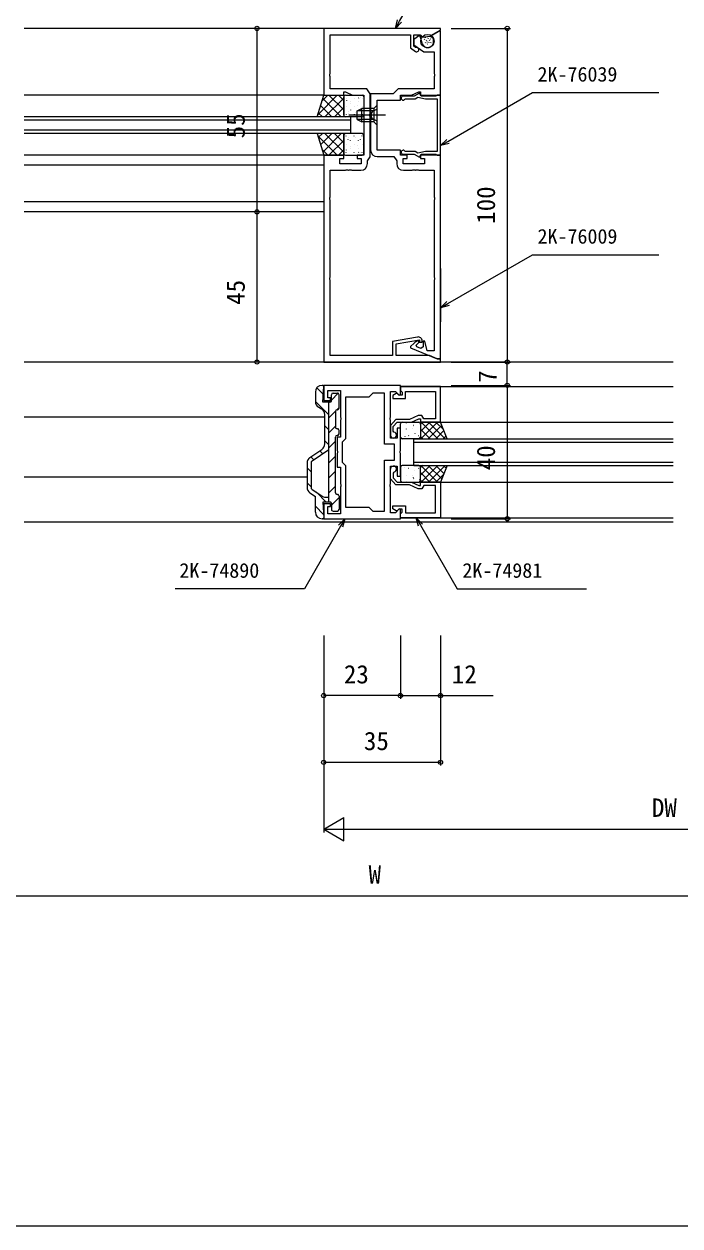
# Model space of a CAD drawing. Units: millimetres, scale not verified. Extents: x -437 to 438, y -681 to 679.
# Drawn here: x -106 to 90.6, y -681.2 to -320.9 of the extents above; entities that cross this region are included whole.
import ezdxf
from ezdxf.enums import TextEntityAlignment as Align

# ---------------------------------------------------------------- set-up
doc = ezdxf.new("R2010")
doc.units = ezdxf.units.MM
doc.header["$LTSCALE"] = 4
for name, color, linetype in [('0-2_YKK_11', 7, 'Continuous'), ('0-4_YKK_12', 2, 'Continuous'), ('0-5_YKK_13', 4, 'Continuous'), ('0-7_YKK_D', 6, 'Continuous'), ('0-8_YKK_ZWAK', 7, 'Continuous')]:
    doc.layers.add(name, color=color, linetype=linetype)
doc.styles.add('ＭＳ ゴシック', font='')
doc.styles.get('ＭＳ ゴシック').set_extended_font_data('MS Gothic')

msp = doc.modelspace()

# ---------------------------------------------------------------- linework, layer by layer
at = {"layer": '0-2_YKK_11'}
for points in [[(11.517, -327.914), (11.283, -327.866), (10.8, -327.527), (10.8, -324.13), (12.751, -324.13), (13.3, -324.784), (15.7, -324.49), (18.8, -322.7), (18.8, -322.2), (-16.2, -322.2), (-16.2, -342.2), (-10.2, -342.2), (-10.2, -341.2), (-9.7, -341.2), (-7.555, -342.2), (-4.2, -342.2), (-4.2, -360.2), (-6.2, -360.2), (-6.2, -361.2), (-5, -361.2), (-5, -362.8), (-11.4, -362.8), (-11.4, -361.2), (-10.2, -361.2), (-10.2, -360.2), (-16.2, -360.2)], [(-3.07, -362.73), (-3.07, -361.872), (-2.27, -360.73), (-2.27, -348.658), (-2.39, -348.475), (-2.39, -347.925), (-2.27, -347.742), (-2.27, -341.77), (-3.32, -340.27), (-14.27, -340.27), (-14.27, -336.658), (-14.39, -336.475), (-14.39, -335.925), (-14.27, -335.742), (-14.27, -324.13), (9.8, -324.13), (9.8, -328.048), (11.277, -329.082)], [(13.31, -326.653), (12.653, -324.202), (10.8, -325.5), (10.8, -327.099), (13.8, -329.2), (16.87, -329.2), (16.87, -335.742), (16.99, -335.925), (16.99, -336.475), (16.87, -336.658), (16.87, -340.27), (6.1, -340.27), (4.6, -341.77), (-2.13, -341.77), (-2.13, -347.742), (-2.01, -347.925), (-2.01, -348.475), (-2.13, -348.658), (-2.13, -358.63)], [(18.8, -421.2), (18.8, -360.2), (12.8, -360.2), (12.8, -361.2), (14, -361.2), (14, -362.8), (7.6, -362.8), (7.6, -361.2), (8.8, -361.2), (8.8, -360.2), (6.8, -360.2), (6.8, -358.7), (-0.2, -358.7), (-0.2, -343.7), (6.8, -343.7), (6.8, -342.2), (10.155, -342.2), (12.3, -341.2), (12.8, -341.2), (12.8, -342.2), (18.8, -342.2), (18.8, -322.931), (18.6, -322.815), (15.851, -324.403), (15.851, -324.634), (16.491, -325.003), (16.69, -325.747)], [(18.8, -360.15), (18.8, -342.25), (17.8, -342.25), (17.627, -342.35), (17.367, -342.5), (13.05, -342.5), (12.525, -341.59), (10.949, -342.5), (7.6, -342.5)], [(8.099, -343.433), (8.348, -343.3), (11.163, -343.3), (11.981, -342.828), (14.333, -343.3), (17.8, -343.3), (17.8, -359.1), (14.333, -359.1), (11.981, -359.572), (11.163, -359.1), (8.348, -359.1), (8.099, -358.966)], [(-16.2, -360.2), (-16.2, -422.2), (18.8, -422.2), (18.8, -421.2), (17.8, -421.2), (15.498, -420.27), (5.5, -420.27), (5.5, -416.759), (12.5, -415.525), (12.5, -416.3), (13.3, -416.3), (13.3, -415.9)], [(7.6, -359.9), (10.949, -359.9), (12.525, -360.81), (13.05, -359.9), (17.367, -359.9), (17.627, -360.05), (17.8, -360.15), (18.8, -360.15)], [(-0.13, -360.63), (4.8, -360.63), (5.67, -361.872), (5.67, -362.73)], [(11.892, -414.718), (4.4, -416.039), (4.4, -420.27), (-14.27, -420.27), (-14.27, -397.658), (-14.39, -397.475), (-14.39, -396.925), (-14.27, -396.742), (-14.27, -373.658), (-14.39, -373.475), (-14.39, -372.925), (-14.27, -372.742), (-14.27, -364.73), (-9.658, -364.73), (-9.475, -364.61), (-8.925, -364.61), (-8.742, -364.73), (-8.658, -364.73), (-8.475, -364.61), (-7.925, -364.61), (-7.742, -364.73), (-5.07, -364.73)], [(7.67, -364.73), (10.342, -364.73), (10.525, -364.61), (11.075, -364.61), (11.258, -364.73), (11.342, -364.73), (11.525, -364.61), (12.075, -364.61), (12.258, -364.73), (16.87, -364.73), (16.87, -372.742), (16.99, -372.925), (16.99, -373.475), (16.87, -373.658), (16.87, -396.742), (16.99, -396.925), (16.99, -397.475), (16.87, -397.658), (16.87, -418.8), (14.85, -418.8), (14.1, -416), (13.6, -416), (13.6, -417.664), (12.895, -418.139), (11.664, -417.642), (11.557, -417.116), (12.376, -416.297), (12.145, -415.801), (11.441, -416.13)], [(10.872, -416.528), (9.8, -417.6), (9.8, -417.968), (17.8, -421.2), (18.8, -421.2)], [(6.8, -429.2), (-16.2, -429.2), (-16.2, -433.7), (-14.2, -433.7), (-14.2, -432.9), (-15, -432.9), (-15, -430.7), (-11.2, -430.7), (-11.2, -438.742), (-11.08, -438.925), (-11.08, -439.475), (-11.2, -439.658), (-11.2, -444.7), (-12.2, -444.7), (-12.2, -448.742), (-12.08, -448.925), (-12.08, -449.475), (-12.2, -449.658), (-12.2, -453.7), (-11.2, -453.7), (-11.2, -458.742), (-11.08, -458.925), (-11.08, -459.475), (-11.2, -459.658), (-11.2, -467.7), (-15, -467.7), (-15, -465.5), (-14.2, -465.5), (-14.2, -464.7), (-16.2, -464.7), (-16.2, -469.2), (6.8, -469.2), (6.8, -466.399), (6.43, -466.246), (5.276, -467.4), (3.8, -467.4), (3.8, -459.658), (3.68, -459.475), (3.68, -458.925), (3.8, -458.742)], [(3.8, -458.742), (3.8, -453.4), (5.8, -453.4), (5.8, -456.4), (6.8, -456.4), (6.8, -449.658), (6.68, -449.475), (6.68, -448.925), (6.8, -448.742), (6.8, -442), (5.8, -442), (5.8, -445), (3.8, -445), (3.8, -439.658), (3.68, -439.475), (3.68, -438.925), (3.8, -438.742), (3.8, -431), (5.276, -431), (6.43, -432.154), (6.8, -432), (6.8, -429.2)], [(18.8, -429.5), (6.8, -429.5), (6.8, -430.7), (7.1, -431), (7.3, -431.2), (7.3, -432.1), (6.35, -432.1), (5.85, -431.6), (5.539, -431.6), (4.5, -432.2), (4.5, -433.1), (8.3, -433.1), (8.3, -431), (17.3, -431), (17.3, -439.2), (13.8, -439.2), (13.223, -438.2), (12.078, -438.2), (9.505, -439.4), (5.45, -439.4), (3.8, -441.187), (3.8, -444.1)], [(4.85, -443.212), (4.6, -442.917), (4.6, -441.5), (5.8, -440.2), (10.155, -440.2), (12.3, -439.2), (12.8, -439.2), (12.8, -440.2), (18.8, -440.2), (18.8, -429.5)], [(18.8, -468.9), (6.8, -468.9), (6.8, -467.7), (7.1, -467.4), (7.3, -467.2), (7.3, -466.3), (6.35, -466.3), (5.85, -466.8), (5.539, -466.8), (4.5, -466.2), (4.5, -465.3), (8.3, -465.3), (8.3, -467.4), (17.3, -467.4), (17.3, -459.2), (13.8, -459.2), (13.223, -460.2), (12.078, -460.2), (9.505, -459), (5.45, -459), (3.8, -457.213), (3.8, -454.3)], [(4.85, -455.187), (4.6, -455.483), (4.6, -456.9), (5.8, -458.2), (10.155, -458.2), (12.3, -459.2), (12.8, -459.2), (12.8, -458.2), (18.8, -458.2), (18.8, -468.9)]]:
    msp.add_lwpolyline(points, dxfattribs=at)
msp.add_lwpolyline([(2, -446.8), (2, -431.5), (-1.5, -431.5), (-2.7, -432.7), (-9.7, -432.7), (-9.7, -445.2), (-10.7, -446.2), (-10.7, -452.2), (-9.7, -453.2), (-9.7, -465.7), (-2.7, -465.7), (-1.5, -466.9), (2, -466.9), (2, -451.6), (5, -451.6), (5, -446.8)], close=True, dxfattribs=at)
for centre, radius, start, end in [((15, -326.2), 1.75, 194.99998, 15), ((11.65, -328.55), 0.65, 234.99999, 101.82642), ((7.6, -343.1), 0.6, 90.00003, 326.25104), ((-0.13, -358.63), 2, 180.00001, 269.99999), ((7.6, -359.3), 0.6, 33.74896, 269.99997), ((-5.07, -362.73), 2, 270.00001, 359.99999), ((7.67, -362.73), 2, 180.00001, 269.99999), ((12.286, -417.942), 2, 115, 135.00001), ((12.1, -415.9), 1.2, 0.00002, 100), ((4.7, -444.1), 0.9, 180, 80.40594), ((4.7, -454.3), 0.9, 279.59406, 180)]:
    msp.add_arc(centre, radius, start, end, dxfattribs=at)
at = {"layer": '0-4_YKK_12'}
for p, q in [((-16.2, -322.2), (-105.95, -322.2)), ((-16.2, -342.2), (-105.95, -342.2)), ((-8.2, -348.7), (-105.95, -348.7)), ((-8.2, -348.7), (-8.2, -353.7)), ((-8.2, -349.7), (-105.95, -349.7)), ((-8.2, -352.7), (-105.95, -352.7)), ((-8.2, -353.7), (-105.95, -353.7)), ((-16.2, -360.2), (-105.95, -360.2)), ((-16.2, -363.2), (-105.95, -363.2)), ((-16.2, -374.2), (-105.95, -374.2)), ((-16.2, -377.2), (-105.95, -377.2)), ((88.55, -422.2), (-105.95, -422.2)), ((6.8, -429.5), (88.55, -429.5)), ((-15.92, -438.7), (-105.95, -438.7)), ((18.8, -440.2), (88.55, -440.2)), ((10.8, -453.204), (10.8, -445.204)), ((10.8, -445.204), (88.55, -445.204)), ((10.8, -446.204), (88.55, -446.204)), ((10.8, -452.204), (88.55, -452.204)), ((10.8, -453.204), (88.55, -453.204)), ((-21.22, -456.7), (-105.95, -456.7)), ((18.8, -458.2), (88.55, -458.2)), ((88.55, -470.2), (-105.95, -470.2)), ((6.8, -468.9), (88.55, -468.9))]:
    msp.add_line(p, q, dxfattribs=at)
at = {"layer": '0-5_YKK_13'}
for p, q in [((14.015, -325.547), (14.093, -325.363)), ((14.212, -326.555), (14.29, -326.371)), ((14.273, -325.057), (14.351, -324.873)), ((14.611, -325.85), (14.689, -325.666)), ((14.815, -326.311), (14.894, -326.127)), ((14.815, -326.961), (14.893, -326.777)), ((15.098, -325.232), (15.177, -325.048)), ((15.347, -326.412), (15.425, -326.228)), ((15.539, -325.844), (15.617, -325.659)), ((15.821, -325.414), (15.899, -325.23)), ((15.888, -326.492), (15.966, -326.308)), ((-12.148, -342.2), (-18.001, -348.053)), ((-14.976, -342.2), (-16.744, -343.967)), ((-10.2, -346.622), (-14.623, -342.2)), ((-10.2, -343.794), (-11.794, -342.2)), ((-9.7, -342.2), (-4.7, -342.2)), ((-7.225, -342.226), (-7.227, -342.233)), ((-13.779, -348.7), (-17.16, -345.319)), ((-10.951, -348.7), (-16.494, -343.156)), ((-10.2, -343.08), (-15.82, -348.7)), ((-10.2, -348.2), (-10.2, -342.7)), ((-10.105, -343.941), (-10.107, -343.949)), ((-9.495, -343.056), (-9.495, -343.096)), ((-9.495, -345.488), (-9.495, -345.528)), ((-9.325, -343.719), (-9.369, -343.786)), ((-8.203, -344.196), (-8.203, -344.236)), ((-8.109, -344.722), (-8.111, -344.73)), ((-7.103, -343.056), (-7.103, -343.096)), ((-7.103, -345.488), (-7.103, -345.528)), ((-6.019, -345.239), (-6.021, -345.246)), ((-5.811, -344.196), (-5.811, -344.236)), ((-5.722, -343.012), (-5.766, -343.079)), ((-5.228, -343.007), (-5.231, -343.014)), ((-4.711, -343.056), (-4.711, -343.096)), ((-4.711, -345.488), (-4.711, -345.528)), ((-4.2, -342.7), (-4.2, -348.2)), ((-16.608, -348.7), (-17.825, -347.482)), ((-10.2, -345.909), (-12.991, -348.7)), ((-4.7, -348.7), (-9.7, -348.7)), ((-9.495, -347.92), (-9.495, -347.96)), ((-8.899, -346.954), (-8.902, -346.962)), ((-8.734, -347.561), (-8.778, -347.628)), ((2.3, -348.2), (-8.7, -348.2)), ((-8.203, -346.628), (-8.203, -346.668)), ((-7.103, -347.92), (-7.103, -347.96)), ((-6.796, -347.433), (-6.799, -347.441)), ((-6.2, -346.9), (-4.8, -346.2)), ((-6.2, -349.5), (-6.2, -346.9)), ((-6.2, -349.5), (-4.8, -350.2)), ((-1.2, -346.854), (-6.109, -346.854)), ((-5.811, -346.628), (-5.811, -346.668)), ((-5.131, -346.854), (-5.175, -346.921)), ((-4.8, -348.214), (-4.802, -348.222)), ((-1.2, -346.2), (-4.8, -346.2)), ((-4.711, -347.92), (-4.711, -347.96)), ((-1.2, -349.546), (-6.109, -349.546)), ((-0.2, -351.2), (-1.2, -350.2)), ((-12.148, -360.2), (-18.001, -354.347)), ((-16.608, -353.7), (-17.825, -354.917)), ((-13.779, -353.7), (-17.16, -357.08)), ((-10.951, -353.7), (-16.494, -359.243)), ((-10.2, -359.319), (-15.82, -353.7)), ((-10.2, -355.777), (-14.623, -360.2)), ((-10.2, -356.491), (-12.991, -353.7)), ((-10.2, -354.2), (-10.2, -359.7)), ((-4.7, -353.7), (-9.7, -353.7)), ((-9.495, -354.479), (-9.495, -354.439)), ((-8.899, -355.445), (-8.902, -355.438)), ((-8.734, -354.838), (-8.778, -354.771)), ((-8.203, -355.771), (-8.203, -355.731)), ((-7.103, -354.479), (-7.103, -354.439)), ((-6.796, -354.966), (-6.799, -354.959)), ((-5.811, -355.771), (-5.811, -355.731)), ((-5.131, -355.546), (-5.175, -355.479)), ((-4.8, -354.186), (-4.802, -354.178)), ((-4.711, -354.479), (-4.711, -354.439)), ((-4.2, -359.7), (-4.2, -354.2)), ((-14.976, -360.2), (-16.744, -358.432)), ((-10.2, -358.606), (-11.794, -360.2)), ((-10.105, -358.458), (-10.107, -358.451)), ((-9.7, -360.2), (-4.7, -360.2)), ((-9.495, -356.911), (-9.495, -356.871)), ((-9.495, -359.343), (-9.495, -359.303)), ((-9.325, -358.68), (-9.369, -358.614)), ((-8.203, -358.203), (-8.203, -358.163)), ((-8.109, -357.678), (-8.111, -357.67)), ((-7.225, -360.174), (-7.227, -360.166)), ((-7.103, -356.911), (-7.103, -356.871)), ((-7.103, -359.343), (-7.103, -359.303)), ((-6.019, -357.161), (-6.021, -357.153)), ((-5.811, -358.203), (-5.811, -358.163)), ((-5.722, -359.388), (-5.766, -359.321)), ((-5.228, -359.393), (-5.231, -359.385)), ((-4.711, -356.911), (-4.711, -356.871)), ((-4.711, -359.343), (-4.711, -359.303)), ((18.8, -394.2), (18.8, -410.2)), ((-18.7, -431.2), (-18.7, -434.042)), ((-16.351, -431.869), (-18.265, -429.955)), ((-16.5, -429.2), (-16.7, -429.2)), ((-11.825, -431.583), (-13.9, -433.658)), ((-13.9, -433.9), (-13.9, -432)), ((-13.4, -431.5), (-12.1, -431.5)), ((-11.6, -436), (-11.6, -432)), ((-14.7, -438.01), (-18.7, -434.01)), ((-17.692, -435.779), (-16.908, -436.227)), ((-14.7, -464.2), (-14.7, -434.2)), ((-14.442, -434.2), (-14.7, -434.458)), ((-11.6, -435.848), (-12.255, -436.503)), ((-15.9, -446.744), (-15.9, -437.964)), ((-12.697, -436.945), (-14.7, -438.948)), ((-12.7, -437), (-12.7, -441.7)), ((-12.2, -436.5), (-12.1, -436.5)), ((-14.7, -442.5), (-15.9, -441.3)), ((-12.7, -441.438), (-14.7, -443.438)), ((-12.2, -442.2), (-12.1, -442.2)), ((-11.6, -443.7), (-11.6, -442.7)), ((6.8, -444.7), (6.8, -440.7)), ((7.3, -440.2), (12.3, -440.2)), ((8.081, -440.2), (8.074, -440.213)), ((8.53, -442.245), (8.506, -442.289)), ((8.518, -440.483), (8.51, -440.489)), ((10.538, -442.269), (10.53, -442.275)), ((10.722, -441.602), (10.698, -441.646)), ((10.833, -441.225), (10.745, -441.272)), ((12.612, -441.011), (12.588, -441.055)), ((15.634, -440.2), (12.8, -443.034)), ((13.389, -440.2), (12.8, -440.789)), ((12.8, -440.7), (12.8, -444.7)), ((15.712, -445.2), (12.8, -442.288)), ((17.879, -440.2), (12.879, -445.2)), ((17.957, -445.2), (12.957, -440.2)), ((19.178, -441.146), (15.124, -445.2)), ((20.202, -445.2), (15.202, -440.2)), ((19.82, -442.75), (17.37, -445.2)), ((19.702, -442.455), (17.447, -440.2)), ((-14.7, -446.99), (-15.9, -445.79)), ((-12.7, -445.928), (-14.7, -447.928)), ((-12.7, -461.4), (-12.7, -444.7)), ((-12.1, -444.2), (-12.2, -444.2)), ((7.073, -444.913), (7.049, -444.957)), ((12.3, -445.2), (7.3, -445.2)), ((8.072, -444.477), (8.065, -444.484)), ((9.264, -444.27), (9.24, -444.314)), ((11.154, -443.679), (11.13, -443.723)), ((12.26, -444.321), (12.252, -444.328)), ((13.467, -445.2), (12.8, -444.533)), ((20.461, -444.353), (19.615, -445.2)), ((-20.323, -450.808), (-16.776, -448.398)), ((-19.649, -451.797), (-14.7, -448.431)), ((-16.515, -449.665), (-17.375, -448.805)), ((-21.2, -452.462), (-21.2, -459.743)), ((-20, -455.161), (-21.2, -453.961)), ((-19.188, -451.483), (-20.049, -450.621)), ((-20, -452.458), (-20, -459.741)), ((-12.7, -450.419), (-14.7, -452.419)), ((6.8, -453.7), (6.8, -457.7)), ((7.073, -453.486), (7.049, -453.443)), ((12.3, -453.2), (7.3, -453.2)), ((8.072, -453.923), (8.065, -453.916)), ((15.712, -453.2), (12.8, -456.112)), ((13.467, -453.2), (12.8, -453.866)), ((12.8, -457.7), (12.8, -453.7)), ((17.879, -458.2), (12.879, -453.2)), ((17.957, -453.2), (12.957, -458.2)), ((19.178, -457.254), (15.124, -453.2)), ((20.202, -453.2), (15.202, -458.2)), ((19.82, -455.65), (17.37, -453.2)), ((20.461, -454.047), (19.615, -453.2)), ((-12.7, -454.909), (-14.7, -456.909)), ((8.53, -456.154), (8.506, -456.11)), ((9.264, -454.13), (9.24, -454.086)), ((10.538, -456.131), (10.53, -456.124)), ((10.722, -456.797), (10.698, -456.753)), ((10.833, -457.174), (10.745, -457.127)), ((11.154, -454.721), (11.13, -454.677)), ((12.26, -454.078), (12.252, -454.072)), ((12.612, -457.389), (12.588, -457.345)), ((15.634, -458.2), (12.8, -455.365)), ((19.702, -455.945), (17.447, -458.2)), ((-20, -459.651), (-21.2, -458.451)), ((-19.65, -460.403), (-16.781, -462.354)), ((-12.7, -459.399), (-14.7, -461.399)), ((7.3, -458.2), (12.3, -458.2)), ((8.081, -458.2), (8.074, -458.187)), ((8.518, -457.917), (8.51, -457.91)), ((13.389, -458.2), (12.8, -457.611)), ((-20.323, -461.398), (-18.7, -462.5)), ((-18.7, -467.2), (-18.7, -462.5)), ((-15.451, -464.2), (-18.393, -461.257)), ((-14.2, -464.2), (-16.5, -464.2)), ((-16.5, -464.2), (-16.201, -468.881)), ((-15.656, -462.7), (-14.7, -462.7)), ((-11.6, -462.789), (-13.9, -465.089)), ((-13.9, -464.5), (-13.9, -466.4)), ((-12.2, -461.9), (-12.1, -461.9)), ((-11.6, -462.4), (-11.6, -466.4)), ((-16.265, -467.876), (-18.7, -465.441)), ((-13.4, -466.9), (-12.1, -466.9)), ((-16.5, -469.2), (-16.7, -469.2))]:
    msp.add_line(p, q, dxfattribs=at)
for points in [[(-10.2, -342.2), (-10.2, -348.7), (-18.2, -348.7), (-16.2, -342.2)], [(-10.2, -360.2), (-10.2, -353.7), (-18.2, -353.7), (-16.2, -360.2)], [(20.8, -445.2), (18.8, -440.2), (12.8, -440.2), (12.8, -445.2)], [(20.8, -453.2), (18.8, -458.2), (12.8, -458.2), (12.8, -453.2)]]:
    msp.add_lwpolyline(points, close=True, dxfattribs=at)
for points in [[(-0.2, -351.2), (-0.2, -345.2), (-1.2, -346.2), (-1.2, -350.2)], [(-1.2, -350.2), (-4.8, -350.2), (-4.8, -346.2)], [(-0.2, -346.4), (-1.543, -347.055), (-2.152, -348.2)], [(-0.2, -350), (-1.543, -349.345), (-2.152, -348.2)], [(-14.2, -434.2), (-16.5, -434.2), (-16.201, -429.519)]]:
    msp.add_lwpolyline(points, dxfattribs=at)
msp.add_circle((14.899, -326), 2, dxfattribs=at)
for centre, radius, start, end in [((-9.7, -342.7), 0.5, 90, 180), ((-4.7, -342.7), 0.5, 0, 90), ((-9.7, -348.2), 0.5, 180, 270), ((-4.7, -348.2), 0.5, 270, 0), ((-9.7, -354.2), 0.5, 90, 180), ((-4.7, -354.2), 0.5, 0, 90), ((-9.7, -359.7), 0.5, 180, 270), ((-4.7, -359.7), 0.5, 270, 0), ((-16.7, -431.2), 2, 90, 180), ((-16.5, -429.5), 0.3, 356.34024, 90), ((-13.4, -432), 0.5, 90.00359, 180.00359), ((-12.1, -432), 0.5, 0.00359, 90.00359), ((-16.7, -434.042), 2, 180, 240.25462), ((-14.2, -433.9), 0.3, 270, 0.00359), ((-17.9, -437.964), 2, 360, 60.25462), ((-12.2, -437), 0.5, 90.00003, 180), ((-12.1, -436), 0.5, 270, 0.00359), ((-12.2, -441.7), 0.5, 180, 270.00359), ((-12.1, -442.7), 0.5, 0.00359, 90.00359), ((7.3, -440.7), 0.5, 90, 180), ((12.3, -440.7), 0.5, 0, 90), ((-17.9, -446.744), 2, 304.18899, 360), ((-12.2, -444.7), 0.5, 90.02863, 180), ((-12.1, -443.7), 0.5, 270.00359, 0.00359), ((7.3, -444.7), 0.5, 180, 270), ((12.3, -444.7), 0.5, 270, 0), ((-19.2, -452.462), 2, 124.18899, 179.99711), ((-19.2, -452.458), 0.8, 124.21613, 179.99711), ((7.3, -453.7), 0.5, 90, 180), ((12.3, -453.7), 0.5, 0, 90), ((-19.2, -459.743), 2, 179.99711, 235.83194), ((-19.2, -459.741), 0.8, 179.99711, 235.78387), ((7.3, -457.7), 0.5, 180, 270), ((12.3, -457.7), 0.5, 270, 0), ((-15.656, -460.7), 2, 235.78387, 270), ((-14.2, -464.5), 0.3, 359.99641, 90), ((-12.2, -461.4), 0.5, 180, 270), ((-12.1, -462.4), 0.5, 359.99641, 90), ((-16.7, -467.2), 2, 180, 270), ((-13.4, -466.4), 0.5, 179.99641, 269.99641), ((-12.1, -466.4), 0.5, 269.99641, 359.99641), ((-16.5, -468.9), 0.3, 270, 3.65976)]:
    msp.add_arc(centre, radius, start, end, dxfattribs=at)
at = {"layer": '0-7_YKK_D'}
for p, q in [((-19.2, -322.2), (-37.2, -322.2)), ((-36.2, -322.2), (-36.2, -377.2)), ((21.981, -322.2), (39.8, -322.2)), ((38.8, -322.2), (38.8, -422.2)), ((-19.2, -377.2), (-37.2, -377.2)), ((-19.2, -377.2), (-37.2, -377.2)), ((-36.2, -377.2), (-36.2, -422.2)), ((-19.2, -422.2), (-37.2, -422.2)), ((21.981, -422.2), (39.8, -422.2)), ((21.981, -422.2), (39.8, -422.2)), ((38.8, -429.2), (38.8, -422.2)), ((21.981, -429.2), (39.8, -429.2)), ((21.981, -429.2), (39.8, -429.2)), ((38.8, -429.2), (38.8, -469.2)), ((21.981, -469.2), (39.8, -469.2)), ((-16.2, -504.2), (-16.2, -523.2)), ((-16.2, -504.2), (-16.2, -563.2)), ((6.8, -504.2), (6.8, -523.2)), ((6.8, -504.2), (6.8, -523.2)), ((18.8, -504.2), (18.8, -523.2)), ((-16.2, -505.2), (-16.2, -543.2)), ((18.8, -505.2), (18.8, -543.2)), ((6.8, -522.2), (-16.2, -522.2)), ((-16.2, -542.2), (18.8, -542.2)), ((-16.2, -562.2), (-10.138, -558.7)), ((-10.138, -565.7), (-10.138, -558.7)), ((-16.2, -562.2), (-10.138, -565.7)), ((-16.2, -562.2), (-4.076, -562.2)), ((-9.2, -562.2), (189.3, -562.2)), ((-191.7, -582.2), (194.3, -582.2))]:
    msp.add_line(p, q, dxfattribs=at)
for points in [[(5.272, -322.2), (6.547, -319.991), (33.615, -273.107), (71.7, -273.107)], [(7.138, -320.333), (5.272, -322.2), (5.955, -319.65)], [(18.8, -357.335), (21.008, -356.06), (46.32, -341.447), (84.261, -341.447)], [(21.35, -356.652), (18.8, -357.335), (20.667, -355.469)], [(18.8, -405.929), (21.008, -404.654), (46.32, -390.04), (84.261, -390.04)], [(21.35, -405.246), (18.8, -405.929), (20.667, -404.062)], [(-9.865, -469.2), (-11.14, -471.408), (-21.989, -490.2), (-60.693, -490.2)], [(-11.732, -471.067), (-9.865, -469.2), (-10.548, -471.75)], [(12.194, -471.45), (11.511, -468.9), (13.378, -470.767)], [(11.511, -468.9), (12.786, -471.108), (23.809, -490.2), (62.513, -490.2)], [(6.8, -522.2), (18.8, -522.2), (34.554, -522.2)]]:
    msp.add_lwpolyline(points, dxfattribs=at)
for centre in [(-36.2, -322.2), (38.8, -322.2), (-36.2, -377.2), (-36.2, -377.2), (-36.2, -422.2), (38.8, -422.2), (38.8, -422.2), (38.8, -429.2), (38.8, -429.2), (38.8, -469.2), (-16.2, -522.2), (6.8, -522.2), (6.8, -522.2), (18.8, -522.2), (-16.2, -542.2), (18.8, -542.2)]:
    msp.add_circle(centre, 0.637, dxfattribs=at)
at = {"layer": '0-8_YKK_ZWAK'}
msp.add_lwpolyline([(-436.7, -681.2), (438.3, -681.2), (438.3, 643.8)], dxfattribs=at)

# ---------------------------------------------------------------- texts
at = {"layer": '0-7_YKK_D', "style": 'ＭＳ ゴシック'}
for s, height, p in [('2K-76039', 4.399, (47.877, -339.447)), ('2K-76009', 4.399, (47.877, -388.04)), ('2K-74890', 4.399, (-59.444, -488.2)), ('2K-74981', 4.399, (25.365, -488.2)), ('23', 5.499, (-10.155, -520.2)), ('12', 5.499, (22.199, -520.2)), ('35', 5.499, (-4.155, -540.2)), ('DW', 5.499, (82.145, -560.2)), ('W', 5.499, (-2.749, -580.2))]:
    msp.add_text(s, height=height, dxfattribs=at).set_placement(p, align=Align.BOTTOM_LEFT)
for s, p in [('55', (-38.2, -355.154)), ('100', (36.8, -380.765)), ('45', (-38.2, -405.069)), ('7', (37.3, -428.448)), ('40', (36.8, -454.654))]:
    msp.add_text(s, height=5.499, rotation=90, dxfattribs=at).set_placement(p, align=Align.BOTTOM_LEFT)

doc.saveas('drawing.dxf')
